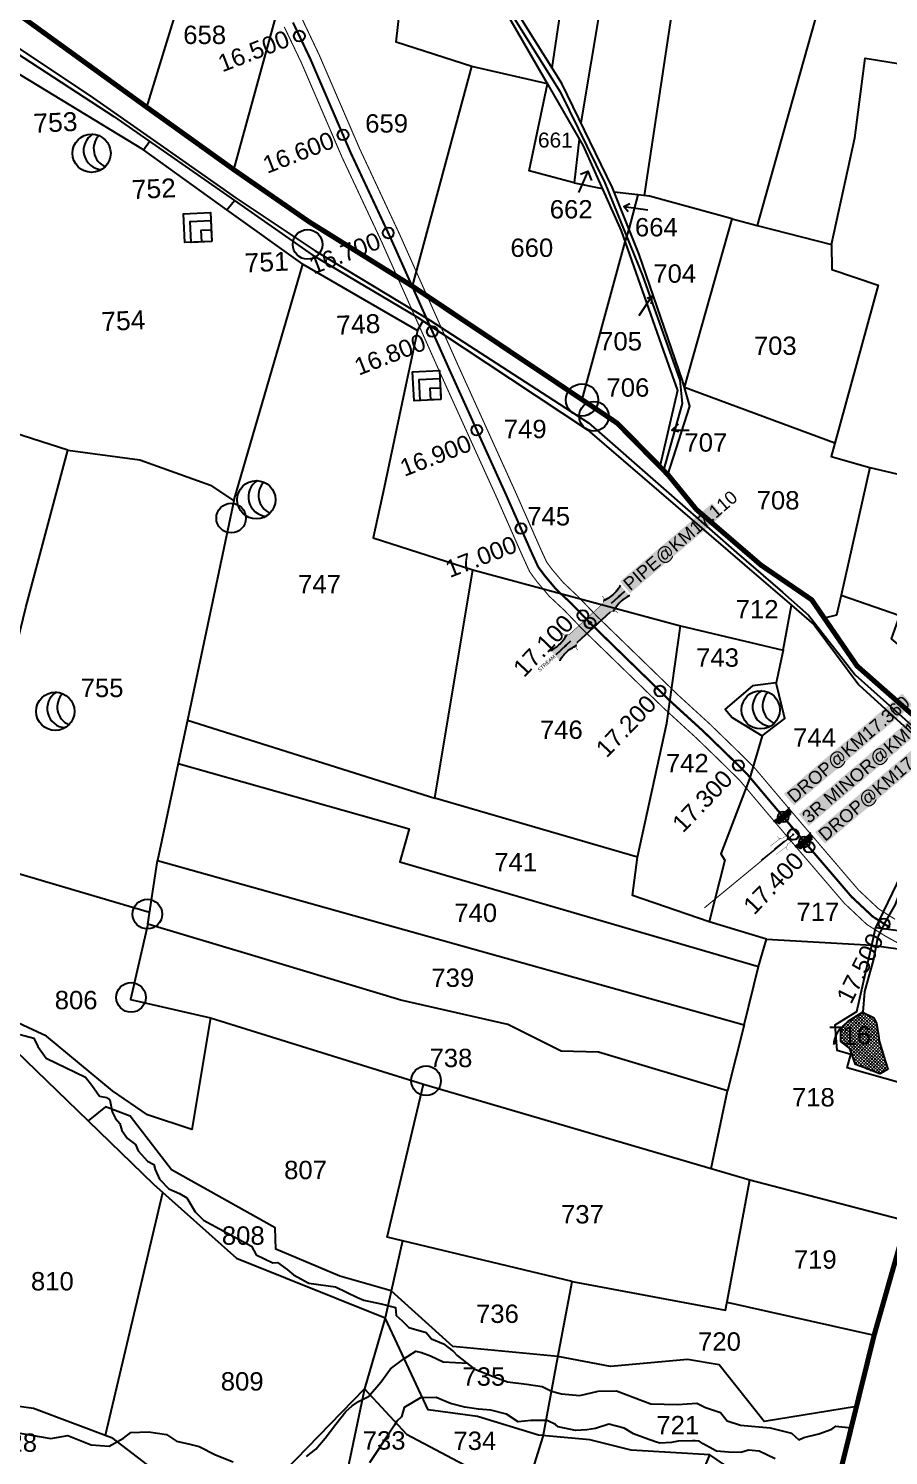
# Model space of a CAD drawing. Header units: millimetres. Extents: x 194974 to 210505, y 1603976 to 1614238.
# Drawn here: x 199008 to 199803, y 1606831 to 1608152 of the extents above; entities that cross this region are included whole.
import ezdxf
from ezdxf.enums import TextEntityAlignment as Align

# ---------------------------------------------------------------- set-up
doc = ezdxf.new("R2010")
doc.units = ezdxf.units.MM
doc.header["$LTSCALE"] = 15
doc.header["$PDMODE"] = 32
doc.header["$PDSIZE"] = 10
doc.linetypes.add('HIDDEN2', pattern=[0.1875, 0.125, -0.0625])
for name, color, linetype in [('BOUNDRY STONES', 240, 'Continuous'), ('CANAL1', 7, 'Continuous'), ('CSMark', 72, 'Continuous'), ('PLOTS', 7, 'Continuous'), ('PLOTS NO', 7, 'Continuous'), ('ROADS', 1, 'Continuous'), ('STREAMS', 4, 'Continuous'), ('STRUCTURE', 5, 'Continuous'), ('text2', 7, 'Continuous'), ('VILLAGE BOUNDRY', 5, 'Continuous'), ('wells', 7, 'Continuous')]:
    doc.layers.add(name, color=color, linetype=linetype)
doc.styles.get("Standard").update_dxf_attribs({"font": 'arial.ttf'})
doc.dimstyles.get("Standard").update_dxf_attribs({"dimtxt": 0.18, "dimasz": 0.18, "dimexe": 0.18, "dimexo": 0.0625, "dimgap": 0.09, "dimtad": 0, "dimtih": 1, "dimtoh": 1, "dimdec": 4, "dimzin": 0, "dimdsep": 46, "dimtxsty": 'Standard', "dimcen": 0.09, "dimadec": 0, "dimazin": 0, "dimtfac": 1, "dimtdec": 4, "dimtofl": 0, "dimtmove": 0, "dimatfit": 3, "dimfxl": 1, "dimtolj": 1, "dimtzin": 0, "dimarcsym": 0})

# ---------------------------------------------------------------- blocks, each defined once
blk = doc.blocks.new('DROP')
h = blk.add_hatch()
h.set_pattern_fill('ANSI31', color=1, scale=10, angle=45)
h.set_pattern_definition([(90, (-324.4107, -25.7687), (-1.25, 0), [])])
h.paths.add_polyline_path([(-9.9, -4.3), (-13.8, 4.1), (13.8, 4.1), (10.2, -4.3)])
at = {"layer": 'STRUCTURE', "color": 5, "const_width": 0.49}
blk.add_lwpolyline([(-9.9, -4.3), (-13.8, 4.1), (13.8, 4.1), (10.2, -4.3), (-9.9, -4.3)], dxfattribs=at)
at = {"layer": 'STRUCTURE', "color": 5}
blk.add_circle((0, 0), 1.33, dxfattribs=at)
blk = doc.blocks.new('SP')
at = {"layer": 'STRUCTURE'}
h = blk.add_hatch(dxfattribs=at)
h.set_pattern_fill('DASH', color=256, scale=8, style=0)
h.set_pattern_definition([(0, (0, 0), (1, 1), [1, -1])])
edge = h.paths.add_edge_path()
edge.add_spline(control_points=[(769825.7, 1706742.1), (769825.3, 1706741.8), (769823.8, 1706740.8), (769820.9, 1706740.3), (769817, 1706739.7), (769811.4, 1706738.9), (769804, 1706739.7), (769798.4, 1706741), (769795.6, 1706741.6)], knot_values=[0, 0, 0, 0, 1.613557, 5.24513, 8.624976, 13.470124, 22.190216, 30.746377, 30.746377, 30.746377, 30.746377], degree=3, periodic=0)
edge.add_line((769795.6, 1706741.6), (769792.6, 1706739.6))
edge.add_line((769792.6, 1706739.6), (769732.6, 1706739.6))
edge.add_line((769732.6, 1706739.6), (769729.6, 1706741.6))
edge.add_spline(control_points=[(769729.6, 1706741.6), (769726.9, 1706740.9), (769721.3, 1706739.5), (769713.9, 1706738.5), (769708.3, 1706739.1), (769704.4, 1706739.6), (769701.5, 1706740), (769700, 1706741), (769699.5, 1706741.3)], knot_values=[0, 0, 0, 0, 8.556161, 17.276253, 22.121402, 25.501247, 29.13282, 30.746377, 30.746377, 30.746377, 30.746377], degree=3, periodic=0)
edge.add_line((769699.5, 1706741.3), (769699.5, 1706722.1))
edge.add_spline(control_points=[(769699.5, 1706722.1), (769700, 1706722.4), (769701.4, 1706723.4), (769704.3, 1706724), (769708.2, 1706724.5), (769713.8, 1706725.3), (769721.2, 1706724.5), (769726.8, 1706723.3), (769729.6, 1706722.6)], knot_values=[0, 0, 0, 0, 1.613557, 5.24513, 8.624976, 13.470124, 22.190216, 30.746377, 30.746377, 30.746377, 30.746377], degree=3, periodic=0)
edge.add_line((769729.6, 1706722.6), (769732.6, 1706724.6))
edge.add_line((769732.6, 1706724.6), (769792.6, 1706724.6))
edge.add_line((769792.6, 1706724.6), (769795.6, 1706722.6))
edge.add_spline(control_points=[(769795.6, 1706722.6), (769798.4, 1706723.3), (769803.9, 1706724.8), (769811.3, 1706725.8), (769817, 1706725.1), (769820.9, 1706724.7), (769823.8, 1706724.2), (769825.2, 1706723.3), (769825.7, 1706723)], knot_values=[0, 0, 0, 0, 8.556161, 17.276253, 22.121402, 25.501247, 29.13282, 30.746377, 30.746377, 30.746377, 30.746377], degree=3, periodic=0)
edge.add_line((769825.7, 1706723), (769825.7, 1706742.1))
h.paths.add_polyline_path([(769764.2, 1706732.1, -1), (769761.1, 1706732.1, -1)], flags=0)
h.paths.add_polyline_path([(769761.1, 1706732.1, 1), (769764.2, 1706732.1, 1)], flags=16)
at = {"layer": 'STRUCTURE', "const_width": 0.628}
for points in [[(769726.6, 1706747.6), (769726.6, 1706743.6), (769732.6, 1706739.6), (769792.6, 1706739.6), (769798.6, 1706743.6), (769798.6, 1706747.6)], [(769726.6, 1706716.6), (769726.6, 1706720.6), (769732.6, 1706724.6), (769792.6, 1706724.6), (769798.6, 1706720.6), (769798.6, 1706716.6)]]:
    blk.add_lwpolyline(points, dxfattribs=at)
at = {"layer": 'STRUCTURE', "color": 3}
blk.add_lwpolyline([(769732.6, 1706724.6), (769792.6, 1706724.6)], dxfattribs=at)
blk.add_lwpolyline([(769732.6, 1706724.6), (769792.6, 1706724.6)], dxfattribs=at)
at = {"layer": 'STRUCTURE', "color": 0}
blk.add_circle((769762.6, 1706732.1), 1.55, dxfattribs=at)
at = {"layer": 'STRUCTURE'}
for points in [[(769699.5, 1706741.3), (769700.9, 1706740.5), (769704.4, 1706739.6), (769707.8, 1706739.2), (769712.6, 1706738.8), (769721.3, 1706739.7), (769729.6, 1706741.6)], [(769699.5, 1706722.1), (769700.9, 1706723), (769704.4, 1706724), (769707.7, 1706724.5), (769712.5, 1706725), (769721.2, 1706724.4), (769729.6, 1706722.6)], [(769825.7, 1706742.1), (769824.3, 1706741.3), (769820.8, 1706740.3), (769817.5, 1706739.8), (769812.7, 1706739.2), (769804, 1706739.9), (769795.6, 1706741.6)], [(769825.7, 1706723), (769824.3, 1706723.8), (769820.8, 1706724.7), (769817.4, 1706725.1), (769812.6, 1706725.5), (769803.9, 1706724.6), (769795.6, 1706722.6)]]:
    blk.add_spline(points, degree=3, dxfattribs=at)
at = {"layer": 'STRUCTURE', "color": 0}
blk.add_text('STREAM', height=5, dxfattribs=at).set_placement((769684.3, 1706732.1), align=Align.MIDDLE_CENTER)
for points in [[(769727.4, 1706732.1), (769700.8, 1706732.1)], [(769824.4, 1706732.1), (769800.5, 1706732.1)]]:
    blk.add_leader(points, dimstyle='Standard', override={"dimasz": 10, "dimgap": 0.09, "dimtad": 0}, dxfattribs=at)
blk = doc.blocks.new('OT')
at = {"layer": 'STRUCTURE', "color": 190}
for points, const_width in [([(769775.2, 1706601.8), (769775.2, 1706597.8), (769769.2, 1706593.8), (769761.8, 1706593.8), (769754.4, 1706593.8), (769748.4, 1706597.8), (769748.4, 1706601.8)], 0.5), ([(769751.4, 1706595.8), (769729.4, 1706595.8)], 0.5), ([(769751.4, 1706579), (769729.4, 1706579)], 0.5), ([(769748.4, 1706573), (769748.4, 1706577), (769754.4, 1706581), (769761.8, 1706581), (769761.8, 1706581), (769761.8, 1706581), (769769.2, 1706581), (769775.2, 1706577), (769775.2, 1706573)], 0.5), ([(769761.8, 1706593.8), (769761.8, 1706581)], 2.5)]:
    blk.add_lwpolyline(points, dxfattribs=dict(at, const_width=const_width))
at = {"layer": 'STRUCTURE', "color": 0}
blk.add_circle((769761.8, 1706587.4), 1.87, dxfattribs=at)
blk.add_leader([(769732.6, 1706587.4), (769753.8, 1706587.4)], dimstyle='Standard', override={"dimasz": 10, "dimgap": 0.09, "dimtad": 0}, dxfattribs=at)

msp = doc.modelspace()

# ---------------------------------------------------------------- hatches: boundary and pattern name
at = {"layer": 'wells'}
h = msp.add_hatch(dxfattribs=at)
h.set_pattern_fill('DASH', color=4, scale=11.805297, angle=2.6274)
h.set_pattern_definition([(2.627391, (171782.2377, 1603554.0763), (1.40646568, 1.541756024), [1.47566212, -1.47566212])])
h.paths.add_polyline_path([(199779.1, 1607241.7), (199789.2, 1607236.8), (199792.1, 1607231.5), (199793.7, 1607220.2), (199794.5, 1607215.1), (199800.1, 1607196.6), (199802.5, 1607188.7), (199795.1, 1607184.4), (199779.4, 1607190.6), (199772.6, 1607193.3), (199767.3, 1607208.1), (199759.1, 1607214.3), (199758.9, 1607224.3), (199761.1, 1607229), (199765.7, 1607233.2)])

# ---------------------------------------------------------------- linework, layer by layer
at = {"layer": 'BOUNDRY STONES', "color": 1}
for centre, radius in [((199265.7, 1607952.4), 13.7), ((199519.5, 1607808.4), 14.9), ((199530.6, 1607793.3), 13.7), ((199195, 1607699), 13.7), ((199117.5, 1607332.4), 13.7), ((199102.4, 1607255.3), 13.7), ((199375.3, 1607178.1), 13.7)]:
    msp.add_circle(centre, radius, dxfattribs=at)
at = {"layer": 'CANAL1', "color": 200, "const_width": 1}
for points in [[(199260.3, 1608161.8), (199276.4, 1608127.9), (199313.8, 1608041.1), (199350.6, 1607962.2), (199404.7, 1607840.9), (199457.9, 1607723.4), (199480.7, 1607671.7), (199486.8, 1607658.4), (199492.1, 1607651.2), (199502.2, 1607639.3), (199515.9, 1607626.4), (199533.7, 1607607.8), (199608.1, 1607535.5), (199637.7, 1607508.4), (199661.6, 1607485.2), (199678.8, 1607468.2), (199701.5, 1607441.3), (199730.1, 1607407.6), (199775.3, 1607354.7), (199794.1, 1607337.1), (199809.1, 1607327.6)], [(199244.1, 1608153.8), (199260, 1608120.5), (199297.3, 1608033.7), (199334.2, 1607954.8), (199388.2, 1607833.6), (199441.5, 1607716.1), (199464.3, 1607664.3), (199471.2, 1607649.2), (199478, 1607640), (199489.1, 1607626.8), (199503.2, 1607613.6), (199521, 1607595.1), (199595.8, 1607522.4), (199625.4, 1607495.3), (199649, 1607472.4), (199665.6, 1607456), (199687.7, 1607429.7), (199716.4, 1607395.9), (199762.3, 1607342.3), (199783, 1607322.8), (199800, 1607312.1), (199814.9, 1607303.9)]]:
    msp.add_lwpolyline(points, dxfattribs=at)
at = {"layer": 'CANAL1', "color": 1, "linetype": 'HIDDEN2', "ltscale": 4, "const_width": 2}
msp.add_lwpolyline([(199252.2, 1608157.8), (199268.2, 1608124.2), (199305.5, 1608037.4), (199342.4, 1607958.5), (199396.5, 1607837.3), (199449.7, 1607719.7), (199472.5, 1607668), (199479, 1607653.8), (199485.1, 1607645.6), (199495.7, 1607633), (199509.6, 1607620), (199527.4, 1607601.5), (199601.9, 1607528.9), (199631.6, 1607501.8), (199655.3, 1607478.8), (199672.2, 1607462.1), (199694.6, 1607435.5), (199717.6, 1607408.4), (199723.2, 1607401.8), (199768.8, 1607348.5), (199788.6, 1607330), (199804.5, 1607319.9)], dxfattribs=at)
at = {"layer": 'CANAL1', "color": 1, "linetype": 'HIDDEN2', "ltscale": 4, "const_width": 1, "elevation": 19}
msp.add_lwpolyline([(199715, 1607406), (199632.8, 1607338.2)], dxfattribs=at)
at = {"layer": 'CANAL1', "color": 1, "ltscale": 4, "const_width": 1, "elevation": 19}
msp.add_lwpolyline([(199715, 1607406), (199685.1, 1607382.2)], dxfattribs=at)
at = {"layer": 'PLOTS'}
for points in [[(199599, 1607739.2), (199619.4, 1607802.5), (199612.6, 1607826.4), (199572.5, 1607943), (199547.6, 1608004.7), (199500.8, 1608101.5), (199459.2, 1608167.8), (199386.2, 1608290.1), (199325.3, 1608401.5), (199254.4, 1608552.3), (199202.4, 1608663), (199108, 1608784.4), (199094.4, 1608801.9), (199019.2, 1608930.4), (198954.7, 1609041), (198895.6, 1609142.4), (198833.5, 1609249.1), (198791.9, 1609352), (198768.4, 1609399.9), (198735.9, 1609440.6), (198713.9, 1609468.1), (198650.3, 1609523.9), (198571.2, 1609589.4), (198481.5, 1609658.3)], [(199020.1, 1608903.6), (199070.4, 1608819), (199092.4, 1608782.2), (199102.4, 1608781), (199166.5, 1608690.4), (199196.7, 1608652.3), (199254.7, 1608525.2), (199301.6, 1608422.5), (199342.4, 1608351.6), (199410.5, 1608234.8), (199488.1, 1608099.9), (199520.5, 1608043.5), (199555.7, 1607964.8), (199594.7, 1607854.4), (199607.9, 1607817.1), (199591.4, 1607746.9)], [(198125.6, 1608592.3), (198189.9, 1608555.1), (198314, 1608491.6), (198435.1, 1608429.7), (198561.7, 1608380.4), (198669.2, 1608331.8), (198729.5, 1608304.5), (198843.6, 1608229.8), (198903.3, 1608190.7), (198982.1, 1608139.1), (199086.5, 1608070.8), (199198.1, 1607992.9), (199270, 1607942.8), (199366.8, 1607885.3), (199453.3, 1607827.9), (199524.5, 1607780.7), (199590.6, 1607723.8), (199685.3, 1607642.4), (199713.2, 1607618.4), (199734.4, 1607600.2), (199775.7, 1607544.7), (199852.4, 1607474.5), (199888.5, 1607451.1), (199921.5, 1607432.8)], [(199512.2, 1608009.3), (199470.7, 1608020.6), (199487.5, 1608100.9), (199417.6, 1608117.2), (199347.6, 1608139.5), (199350.9, 1608169.5), (199363.6, 1608226.3), (199376.4, 1608293.2), (199388.9, 1608374.5)], [(199527.1, 1608354.3), (199491.7, 1608116)], [(199565.9, 1608348.9), (199518.4, 1608065)], [(199577.3, 1607997.6), (199628.9, 1608340.1)], [(199755.2, 1608232.2), (199711.2, 1608075.4), (199681.6, 1607969.9), (199750.2, 1607952.3), (199772, 1608051), (199781.4, 1608124.8), (200090, 1608074.8)], [(199246.5, 1608200.5), (199161, 1608224.1), (199116.8, 1608079.5)], [(199197.6, 1608021.5), (199246.5, 1608200.5), (199350.9, 1608169.5)], [(197954.3, 1607688.7), (198006.9, 1607677.3), (198074.8, 1607662.6), (198155.7, 1607694.8), (198178.7, 1607705.6), (198301.8, 1607739.3), (198308.9, 1607742.6), (198385.7, 1607702.4), (198477.4, 1607654.5), (198577.1, 1607596.8), (198657.3, 1607545.8), (198745.1, 1607484.7), (198851.9, 1607410.4), (198930.9, 1607339.6), (198949, 1607384.5), (198982, 1607520.8), (199005.1, 1607616.1), (199043.9, 1607761.9), (198917.9, 1607802.2), (198985.6, 1608118.1), (198982.1, 1608139.1)], [(199113.9, 1608040), (198985.6, 1608118.1)], [(199362.8, 1607913.6), (199417.6, 1608117.2)], [(199191.1, 1607984.5), (199114, 1608039.9), (199119.5, 1608047.8)], [(199516.8, 1608049.9), (199512.2, 1608009.3), (199538.1, 1608004.1)], [(199043.9, 1607761.9), (199110.5, 1607752.9), (199175.8, 1607729.4), (199197.6, 1607714.9), (199261.4, 1607934.1), (199191.1, 1607984.5), (199198.1, 1607992.9)], [(199571.1, 1607998.3), (199563, 1607966.6), (199559.2, 1607954.8), (199519.4, 1607808.8)], [(199658.4, 1607976), (199582.1, 1607997), (199549.2, 1608000.8)], [(199753.3, 1607768.4), (199614.5, 1607819.8), (199658.4, 1607976), (199681.6, 1607969.9)], [(199750.2, 1607952.3), (199750.5, 1607929.1), (199793.6, 1607914.8), (199753.3, 1607768.4), (199749.9, 1607756.1), (199785.8, 1607745.8), (199871.3, 1607725.8), (199984.1, 1607699.1)], [(199261.4, 1607934.1), (199367.4, 1607872.7), (199372.5, 1607881.5)], [(199367.4, 1607872.7), (199356.3, 1607820.8), (199336.4, 1607727.2), (199326.5, 1607680.6), (199418.6, 1607651), (199610.5, 1607599.2), (199705.7, 1607576.6), (199713.2, 1607618.4)], [(199785.8, 1607745.8), (199759.2, 1607627.8), (199754.9, 1607609), (199743.6, 1607606.5)], [(199197.6, 1607714.9), (199154.6, 1607512), (199383.3, 1607439.6)], [(199570.9, 1607385.1), (199383.3, 1607439.6), (199418.6, 1607651)], [(199759.2, 1607627.8), (199813.4, 1607608.9), (199817.2, 1607619.7), (199847.4, 1607627.1), (199858.6, 1607611), (199849.8, 1607580.1), (199827.4, 1607569.2), (199805.7, 1607587.1), (199813.4, 1607608.9)], [(199705.7, 1607576.6), (199699, 1607546.5), (199677.3, 1607543.6), (199651.9, 1607522.2), (199658.4, 1607514.5), (199686.2, 1607497.5), (199674.4, 1607457.7), (199647.9, 1607388.1), (199651.6, 1607382.2), (199637.3, 1607325.1), (199566.1, 1607349.6), (199570.9, 1607385.1), (199598, 1607509.2), (199610.5, 1607599.2)], [(199686.2, 1607497.5), (199707.3, 1607513.5), (199699, 1607546.5)], [(199154.6, 1607512), (199146, 1607471.7), (199359.6, 1607411.4), (199350.9, 1607380.9), (199682.9, 1607283.9), (199690.3, 1607309.2), (199637.3, 1607325.1)], [(199853, 1607165.2), (199764.8, 1607190.1), (199768.3, 1607202.5), (199755.6, 1607206.1), (199753.7, 1607229.9), (199773.7, 1607242.1), (199787.6, 1607303.5), (199791.1, 1607319.1), (199834.1, 1607409), (199852.4, 1607474.5)], [(199146, 1607471.7), (199127, 1607381.9), (199669.4, 1607229.9), (199682.9, 1607283.9)], [(198949, 1607384.5), (199119.6, 1607334.2)], [(199669.4, 1607229.9), (199654.2, 1607168.7), (199534.8, 1607204.5), (199500.2, 1607205.6), (199450.8, 1607230.1), (199351.9, 1607252.8), (199216.9, 1607293.4), (199117.9, 1607323.2), (199127, 1607381.9)], [(199175.8, 1607236.5), (199158.6, 1607132.9), (199117.6, 1607146.5), (199085.3, 1607168.7), (199024.3, 1607219.4), (198985, 1607237.7), (198954.6, 1607262.4), (198902.9, 1607285.4), (198914.8, 1607354)], [(199117.9, 1607323.2), (199102, 1607253.2), (199175.8, 1607236.5), (199373, 1607174.8), (199674.8, 1607086.5)], [(199791.5, 1607319.9), (199891.6, 1607306.4)], [(199690.3, 1607309.2), (199787.6, 1607303.5), (199887.1, 1607289.6)], [(198923.3, 1606887.8), (198986, 1607215.3), (199062.8, 1607141)], [(199353.6, 1607029.9), (199339.2, 1607033.4), (199373, 1607174.8)], [(199639.1, 1607097), (199654.2, 1607168.7)], [(199773.4, 1606876.6), (199688, 1606862.7), (199646.4, 1606915), (199617, 1606920.1), (199545.9, 1606913.7), (199497.3, 1606922.8), (199400, 1606932.2), (199343.1, 1606983.6), (199295.5, 1606997.3), (199236.2, 1607022.1), (199235.6, 1607041.8), (199139.9, 1607095.6), (199101.6, 1607145.4), (199078.8, 1607154.1), (199062.8, 1607141), (199123.3, 1607082.4), (199199.8, 1607014), (199337.4, 1606958.6)], [(199510.3, 1606992.4), (199652.2, 1606965.8), (199654.9, 1606980.2), (199674.8, 1607086.5), (199819.9, 1607048.4)], [(199078.7, 1606849.9), (199131.7, 1607074.8)], [(198690.2, 1607051), (198706, 1607040.8), (198810.2, 1606991.5), (198815, 1606946.1), (198868.1, 1606900.3), (198928.8, 1606886.5), (199012.2, 1606875), (199084.3, 1606847.8), (199169.9, 1606782.1), (199207.7, 1606776.8), (199233.8, 1606805.9), (199318.5, 1606892.9)], [(199348.4, 1606222.2), (199355.1, 1606279.4), (199356.1, 1606288.4), (199387.3, 1606416.6), (199408.6, 1606504), (199413.8, 1606545.9), (199443.8, 1606683.2), (199466.1, 1606785.4), (199471.1, 1606808.3), (199483.5, 1606848.9), (199497.2, 1606922.2), (199510.3, 1606992.4), (199353.6, 1607029.9), (199337.4, 1606958.6)], [(199653.6, 1606973), (199789.8, 1606942.7)], [(199679.5, 1606803.5), (199637.9, 1606831.9), (199565.1, 1606836.2), (199526.8, 1606845.7), (199479.2, 1606850.1), (199422.8, 1606867.3), (199377.1, 1606873.4), (199337.4, 1606958.6), (199318.5, 1606892.9), (199357.2, 1606850.9), (199421.2, 1606816.9), (199499.6, 1606803.4), (199563.2, 1606798.2), (199627.4, 1606806), (199637.9, 1606831.9)], [(199318.5, 1606892.9), (199291.9, 1606766.5), (199248.9, 1606587.6), (199211.8, 1606408.2), (199180.8, 1606270.9)]]:
    msp.add_lwpolyline(points, dxfattribs=at)
at = {"layer": 'PLOTS NO'}
for points in [[(199525, 1608020.2), (199516.2, 1608000.5)], [(199518.2, 1608017.5), (199525, 1608020.2), (199528.3, 1608011.7)], [(199562.3, 1607982.6), (199558.1, 1607987.6), (199563.7, 1607990.2)], [(199558.1, 1607987.6), (199580.5, 1607984.3)], [(199584.1, 1607904.5), (199572, 1607886.2)], [(199579.8, 1607902.6), (199584.1, 1607904.5), (199583.6, 1607897.5)], [(199609.1, 1607778.9), (199602.5, 1607780.3), (199608.7, 1607786.3)], [(199602.5, 1607780.3), (199618.6, 1607780.3)]]:
    msp.add_lwpolyline(points, dxfattribs=at)
at = {"layer": 'ROADS'}
for points in [[(199022.1, 1608911.3), (199093.3, 1608787.6), (199105.9, 1608781.6), (199199.3, 1608658.8), (199269.6, 1608509.1), (199316.8, 1608406.1), (199373.6, 1608306.2), (199450.8, 1608171.2), (199499.4, 1608093.6), (199540.8, 1608009.4), (199575.6, 1607923.7), (199609.9, 1607826.6), (199612.1, 1607805.2), (199595, 1607743.3)], [(198905.9, 1608195.8), (198988.7, 1608140.6), (199067.6, 1608087.9), (199129.3, 1608044.5), (199199.5, 1607995.1), (199272.7, 1607946.4), (199378.9, 1607882.2), (199477.4, 1607818.4), (199525.5, 1607787.2), (199594.9, 1607726.5), (199662.6, 1607667.3), (199704.9, 1607630.3), (199729.1, 1607609.1), (199772.3, 1607553.9), (199841.5, 1607491.8)]]:
    msp.add_lwpolyline(points, dxfattribs=at)
at = {"layer": 'STREAMS'}
for points in [[(199779.6, 1607241.5), (199781.2, 1607260.6), (199789.3, 1607289.4), (199793.6, 1607311.7), (199800.8, 1607326.2), (199809.6, 1607341.3), (199813.8, 1607353.1), (199837.2, 1607406.1), (199835.1, 1607428.6), (199834.8, 1607448), (199840.5, 1607461.4), (199848.6, 1607479.2)], [(199779.1, 1607241.7), (199789.2, 1607236.8), (199792.1, 1607231.5), (199793.7, 1607220.2), (199794.5, 1607215.1), (199800.1, 1607196.6), (199802.5, 1607188.7), (199795.1, 1607184.4), (199779.4, 1607190.6), (199772.6, 1607193.3), (199767.3, 1607208.1), (199759.1, 1607214.3), (199758.9, 1607224.3), (199761.1, 1607229), (199765.7, 1607233.2), (199779.1, 1607241.7)], [(198999.9, 1607220.9), (199012.4, 1607217.6), (199016.1, 1607209.8), (199023.8, 1607198.9), (199060.2, 1607181.5), (199066.1, 1607174.1), (199073.2, 1607163.7), (199079.8, 1607162.6), (199082.7, 1607160.3), (199084.9, 1607149.3), (199087.9, 1607143.1), (199092, 1607138.4), (199093.9, 1607132.1), (199099.2, 1607124.7), (199106.6, 1607119.2), (199108.9, 1607113.3), (199117.6, 1607103.7), (199123.5, 1607100.7), (199124.6, 1607095.8), (199128.6, 1607086.9), (199137.5, 1607078), (199147.1, 1607073.7), (199153.9, 1607069.6), (199161.7, 1607056.8), (199169.5, 1607049.1), (199213.8, 1607025.1), (199218.2, 1607016.8), (199233.6, 1607009.6), (199238, 1607009.8), (199246.7, 1607003.5), (199252.7, 1606998.5), (199266.8, 1606990.7), (199291.4, 1606987.4), (199311.8, 1606977.3), (199317.7, 1606974.9), (199333.8, 1606971.6), (199346.9, 1606968.2), (199347.7, 1606960.7), (199353.2, 1606955.7), (199359.3, 1606949.8), (199375.4, 1606945.1), (199380.3, 1606939.3), (199391.4, 1606934.6), (199400.7, 1606927.3), (199404, 1606923.8), (199419.7, 1606911.4), (199438.9, 1606903.7), (199450.5, 1606899.5), (199468.2, 1606897.3), (199482.7, 1606895.1), (199491.2, 1606890.8), (199500.6, 1606888.4), (199517.6, 1606886.7), (199534.5, 1606890.7), (199551.3, 1606891), (199575.8, 1606881.8), (199583.1, 1606879.1), (199608, 1606878.3), (199625.7, 1606879.7), (199633.8, 1606875.7), (199647.7, 1606871), (199653.7, 1606863.4), (199666.2, 1606859.4), (199693.6, 1606856.8), (199713.2, 1606851.8), (199720, 1606845.7), (199724.6, 1606847.8), (199738.5, 1606851.3), (199750.7, 1606855.5), (199754.2, 1606858.2), (199768.5, 1606856.8)], [(199264.8, 1606830.2), (199273.2, 1606837.1), (199282, 1606847.1), (199291.9, 1606860.1), (199301.2, 1606871.9), (199307, 1606877), (199312.8, 1606881.1), (199322.1, 1606885.7), (199333.6, 1606899), (199342.3, 1606911.4), (199354.7, 1606920.6), (199365.8, 1606927.7), (199371, 1606926.5), (199379.5, 1606923.3), (199391.1, 1606917.8), (199413.9, 1606916.5)], [(199698.1, 1606828), (199683.4, 1606835.2), (199673.5, 1606836), (199666.4, 1606834.1), (199655.1, 1606834.3), (199644.1, 1606835.2), (199640.5, 1606837), (199631.5, 1606842), (199628, 1606844.3), (199624.3, 1606844.9), (199621.7, 1606844.9), (199608.5, 1606844.4), (199602.3, 1606843.2), (199591.6, 1606842.7), (199587.6, 1606843.8), (199577.9, 1606847.1), (199567.3, 1606851.3), (199558.5, 1606856.4), (199544.3, 1606860.1), (199532, 1606856.3), (199524, 1606855), (199513.4, 1606854.3), (199497.5, 1606857.7), (199494.9, 1606859.9), (199487.4, 1606863.7), (199472.1, 1606863.5), (199460.5, 1606862.4), (199449.7, 1606869.4), (199435.1, 1606873.1), (199423.7, 1606874.2), (199411.2, 1606875.8), (199397.8, 1606879.3), (199384.6, 1606884.8), (199370.3, 1606884.7), (199355.1, 1606875.6), (199352.5, 1606866.9), (199348.4, 1606863), (199346, 1606859.1), (199341.1, 1606851.8), (199323.1, 1606824.5)], [(198972.5, 1606856.6), (199028.2, 1606846.9), (199043.8, 1606849.7), (199065.6, 1606840.9), (199082.1, 1606839.8), (199095.4, 1606847.3), (199102.3, 1606852.4), (199118.7, 1606853.1), (199135.1, 1606850.6), (199144.6, 1606844.5), (199156.7, 1606841.8), (199165.4, 1606839.5), (199180.6, 1606831.9), (199197, 1606825.2)]]:
    msp.add_lwpolyline(points, dxfattribs=at)
at = {"layer": 'text2', "color": 2}
for p in [(199258.1, 1608145.3), (199298.5, 1608053.8), (199340.3, 1607963), (199381.1, 1607871.7), (199422.2, 1607780.5), (199463.1, 1607689.3), (199520.3, 1607608.9), (199591.7, 1607538.9), (199664.2, 1607470), (199729.6, 1607394.4), (199799.1, 1607323.3)]:
    msp.add_point(p, dxfattribs=at)
at = {"layer": 'text2', "color": 3}
for p in [(199527, 1607601.9), (199705.7, 1607422.4), (199715, 1607406, 19), (199725.4, 1607399.2)]:
    msp.add_point(p, dxfattribs=at)
at = {"layer": 'VILLAGE BOUNDRY', "const_width": 4.72}
for points in [[(199897.2, 1607453.6), (199774, 1607562.1), (199732, 1607623.4), (199685.2, 1607655.4), (199625.3, 1607707), (199599, 1607739.2), (199552.1, 1607786.9), (199519.4, 1607808.8), (199362.8, 1607913.6), (199267, 1607973.4), (199197.6, 1608021.5), (199116.8, 1608079.5), (198981.1, 1608177.8)], [(199614.6, 1606162.2), (199614.6, 1606162.2), (199614.6, 1606162.2), (199649, 1606330.2), (199693.8, 1606536.2), (199741.9, 1606749.1), (199789.8, 1606942.7), (199819.9, 1607048.4), (199853, 1607165.2), (199887.1, 1607289.6), (199910.9, 1607379.1), (199924, 1607445.1), (199922.4, 1607446.1)], [(199819.9, 1607048.4), (199789.8, 1606942.7), (199741.9, 1606749.1), (199693.8, 1606536.2), (199649, 1606330.2), (199614.2, 1606160.9), (199614.2, 1606160.9), (199614.2, 1606160.9), (199587.5, 1606072.6), (199578, 1606041.3), (199561.6, 1605968), (199542.2, 1605865.5), (199530.3, 1605798.3), (199512.9, 1605720.6)]]:
    msp.add_lwpolyline(points, dxfattribs=at)
at = {"layer": 'wells'}
for points in [[(199177.1, 1607955.1), (199152.2, 1607954), (199151, 1607980.7), (199175.8, 1607981.8)], [(199177.1, 1607955.1), (199157.9, 1607954.3), (199157, 1607973.6), (199176.2, 1607974.4)], [(199177.1, 1607955.1), (199167.8, 1607954.7), (199167.3, 1607965.5), (199176.6, 1607965.9)], [(199389, 1607808.9), (199364.2, 1607807.7), (199362.9, 1607834.4), (199387.7, 1607835.5)], [(199389, 1607808.9), (199369.8, 1607808), (199369, 1607827.3), (199388.1, 1607828.2)], [(199389, 1607808.9), (199379.7, 1607808.4), (199379.2, 1607819.2), (199388.5, 1607819.7)]]:
    msp.add_lwpolyline(points, close=True, dxfattribs=at)
for centre in [(199065.9, 1608036.8), (199218.3, 1607716), (199032.3, 1607520.1), (199684.8, 1607521.5)]:
    msp.add_circle(centre, 17.7, dxfattribs=at)
for centre, radius, start, end in [((199076.3, 1608039.4), 17.8, 121.1758, 266.4941), ((199085.5, 1608040.8), 17.7, 135.1144, 247.3538), ((199228.7, 1607718.6), 17.8, 121.1758, 266.4941), ((199237.9, 1607720), 17.7, 135.1144, 247.3538), ((199042.6, 1607522.7), 17.8, 121.1758, 266.4941), ((199051.8, 1607524.1), 17.7, 135.1144, 247.3538), ((199695.1, 1607524.1), 17.8, 121.1758, 266.4941), ((199704.3, 1607525.4), 17.7, 135.1144, 247.3538)]:
    msp.add_arc(centre, radius, start, end, dxfattribs=at)

# ---------------------------------------------------------------- block references
at = {"xscale": 0.7, "yscale": 0.7, "zscale": 0.7, "rotation": 40.35502782581111}
for p in [(199705.7, 1607422.4), (199725.4, 1607399.2)]:
    msp.add_blockref('DROP', p, dxfattribs=at)
at = {"layer": 'STRUCTURE', "color": 0}
for name, p, xscale, yscale, zscale, rotation in [('SP', (613675.9, 364154.8), 0.7, 0.7, 0.7, 42.69723148715502), ('OT', (428814.9, 584333), 0.5599999999999999, 0.5599999999999999, 0.5599999999999999, 36.90035883459345)]:
    msp.add_blockref(name, p, dxfattribs=dict(at, xscale=xscale, yscale=yscale, zscale=zscale, rotation=rotation))

# ---------------------------------------------------------------- texts
at = {"layer": 'CSMark', "color": 1}
for s, rotation, p in [('16.500', 21.2907, (199183.9, 1608119)), ('16.600', 21.2907, (199225.4, 1608025.1)), ('16.700', 21.2907, (199268.3, 1607931.9)), ('16.800', 21.2907, (199310.1, 1607838.2)), ('16.900', 21.2907, (199352.3, 1607744.6)), ('17.000', 21.2907, (199394.3, 1607650.9)), ('17.100', 46.2346, (199460.1, 1607556.2)), ('17.200', 46.2346, (199536.6, 1607481.8)), ('17.300', 46.2346, (199607.2, 1607412.4)), ('17.400', 46.2346, (199673, 1607336.4)), ('17.500', 63.2153, (199761.3, 1607251.8))]:
    msp.add_text(s, height=16, rotation=rotation, dxfattribs=at).set_placement(p, align=Align.MIDDLE_LEFT)
at = {"layer": 'PLOTS NO'}
for s, p in [('658', (199150.7, 1608137.9)), ('659', (199319, 1608055.9)), ('662', (199489.7, 1607976.4)), ('664', (199568.5, 1607959.8)), ('660', (199453.3, 1607940.8)), ('704', (199585.5, 1607916.9)), ('705', (199535.4, 1607854.2)), ('703', (199678.5, 1607850.1)), ('706', (199542.2, 1607811.4)), ('749', (199447.2, 1607773)), ('707', (199614.3, 1607760.5)), ('708', (199681.1, 1607707)), ('745', (199468.9, 1607692.2)), ('747', (199256.9, 1607629.3)), ('712', (199661.7, 1607606.1)), ('743', (199625.1, 1607561.4)), ('755', (199055.8, 1607533.3)), ('746', (199480.6, 1607494.6)), ('744', (199714.8, 1607487.3)), ('742', (199597.1, 1607463.7)), ('741', (199438.4, 1607372)), ('740', (199401.4, 1607325.1)), ('717', (199717.9, 1607326)), ('739', (199380.2, 1607265)), ('806', (199031.8, 1607244.3)), ('716', (199747.3, 1607211.6)), ('738', (199378.5, 1607190.7)), ('718', (199713.7, 1607154.3)), ('807', (199244, 1607087)), ('737', (199500.1, 1607046)), ('808', (199186.4, 1607026.3)), ('719', (199715.5, 1607004.1)), ('810', (199009.8, 1606984)), ('736', (199421.5, 1606953.9)), ('720', (199626.9, 1606928.2)), ('809', (199185.4, 1606891.3)), ('735', (199408.9, 1606895.8)), ('721', (199588.3, 1606850.8)), ('733', (199316.7, 1606836.6)), ('734', (199400.6, 1606836.3)), ('828', (198975.8, 1606834.6))]:
    msp.add_text(s, height=17, dxfattribs=at).set_placement(p)
for s, height, rotation, p in [('753', 17.5, 2.6274, (199012.5, 1608055.7)), ('661', 13.82, 359.968, (199478.8, 1608042.1)), ('752', 17.5, 2.6274, (199103.5, 1607994.3)), ('751', 17.5, 2.6274, (199207.8, 1607926.4)), ('754', 17.5, 2.6274, (199075.3, 1607872.1)), ('748', 17.5, 2.6274, (199292.6, 1607868.7))]:
    msp.add_text(s, height=height, rotation=rotation, dxfattribs=at).set_placement(p)
at = {"layer": 'STRUCTURE', "color": 5, "char_height": 12, "attachment_point": 1, "rotation": 40.3135, "bg_fill": 1, "box_fill_scale": 1.1, "bg_fill_color": 7, "bg_fill_true_color": 16777215, "bg_fill_transparency": 0}
for s, insert, width in [('PIPE@KM17.110', (199556.4, 1607640.3), 109.241), ('DROP@KM17.360', (199708, 1607443.7), 141.19), ('3R MINOR@KM17.373', (199721.7, 1607424.9), 174.758), ('DROP@KM17.400', (199736.8, 1607408.3), 141.19)]:
    msp.add_mtext(s, dxfattribs=dict(at, insert=insert, width=width))

doc.saveas('drawing.dxf')
